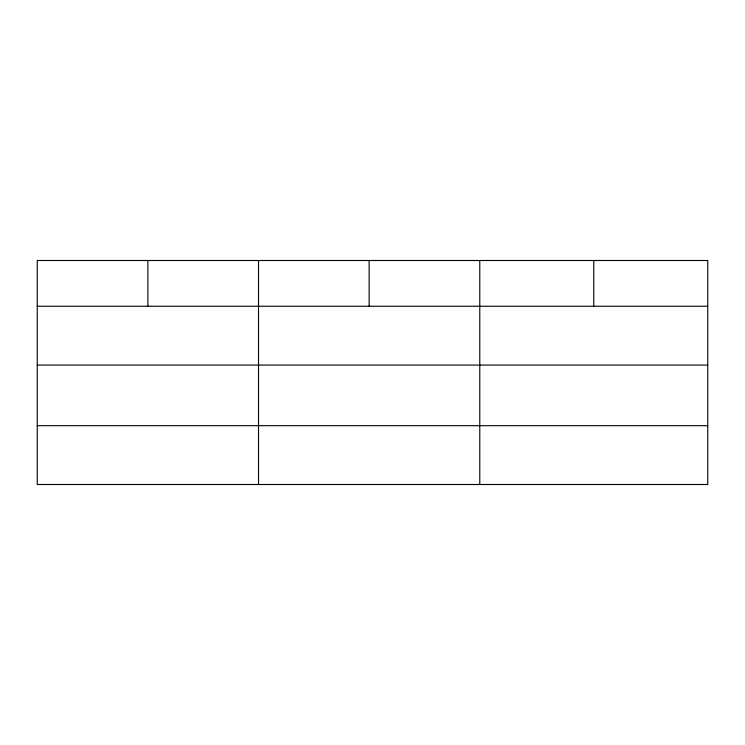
<?xml version="1.0" encoding="UTF-8"?>
<svg xmlns="http://www.w3.org/2000/svg" width="745" height="745" viewBox="0 0 745 745"><rect width="100%" height="100%" fill="white"/><g stroke="black" fill="none" stroke-linecap="round" stroke-linejoin="round"><path stroke-width="1.12" d="M707.75 365.078L707.75 260.499L37.25 260.499L37.25 484.501L707.75 484.501L707.75 365.078L37.25 365.078M37.25 306.251L707.75 306.251M37.25 425.674L707.75 425.674M593.765 260.499L593.765 306.251M479.78 260.499L479.78 484.501M369.147 260.499L369.147 306.251M258.515 260.499L258.515 484.501M147.883 260.499L147.883 306.251"/></g></svg>
